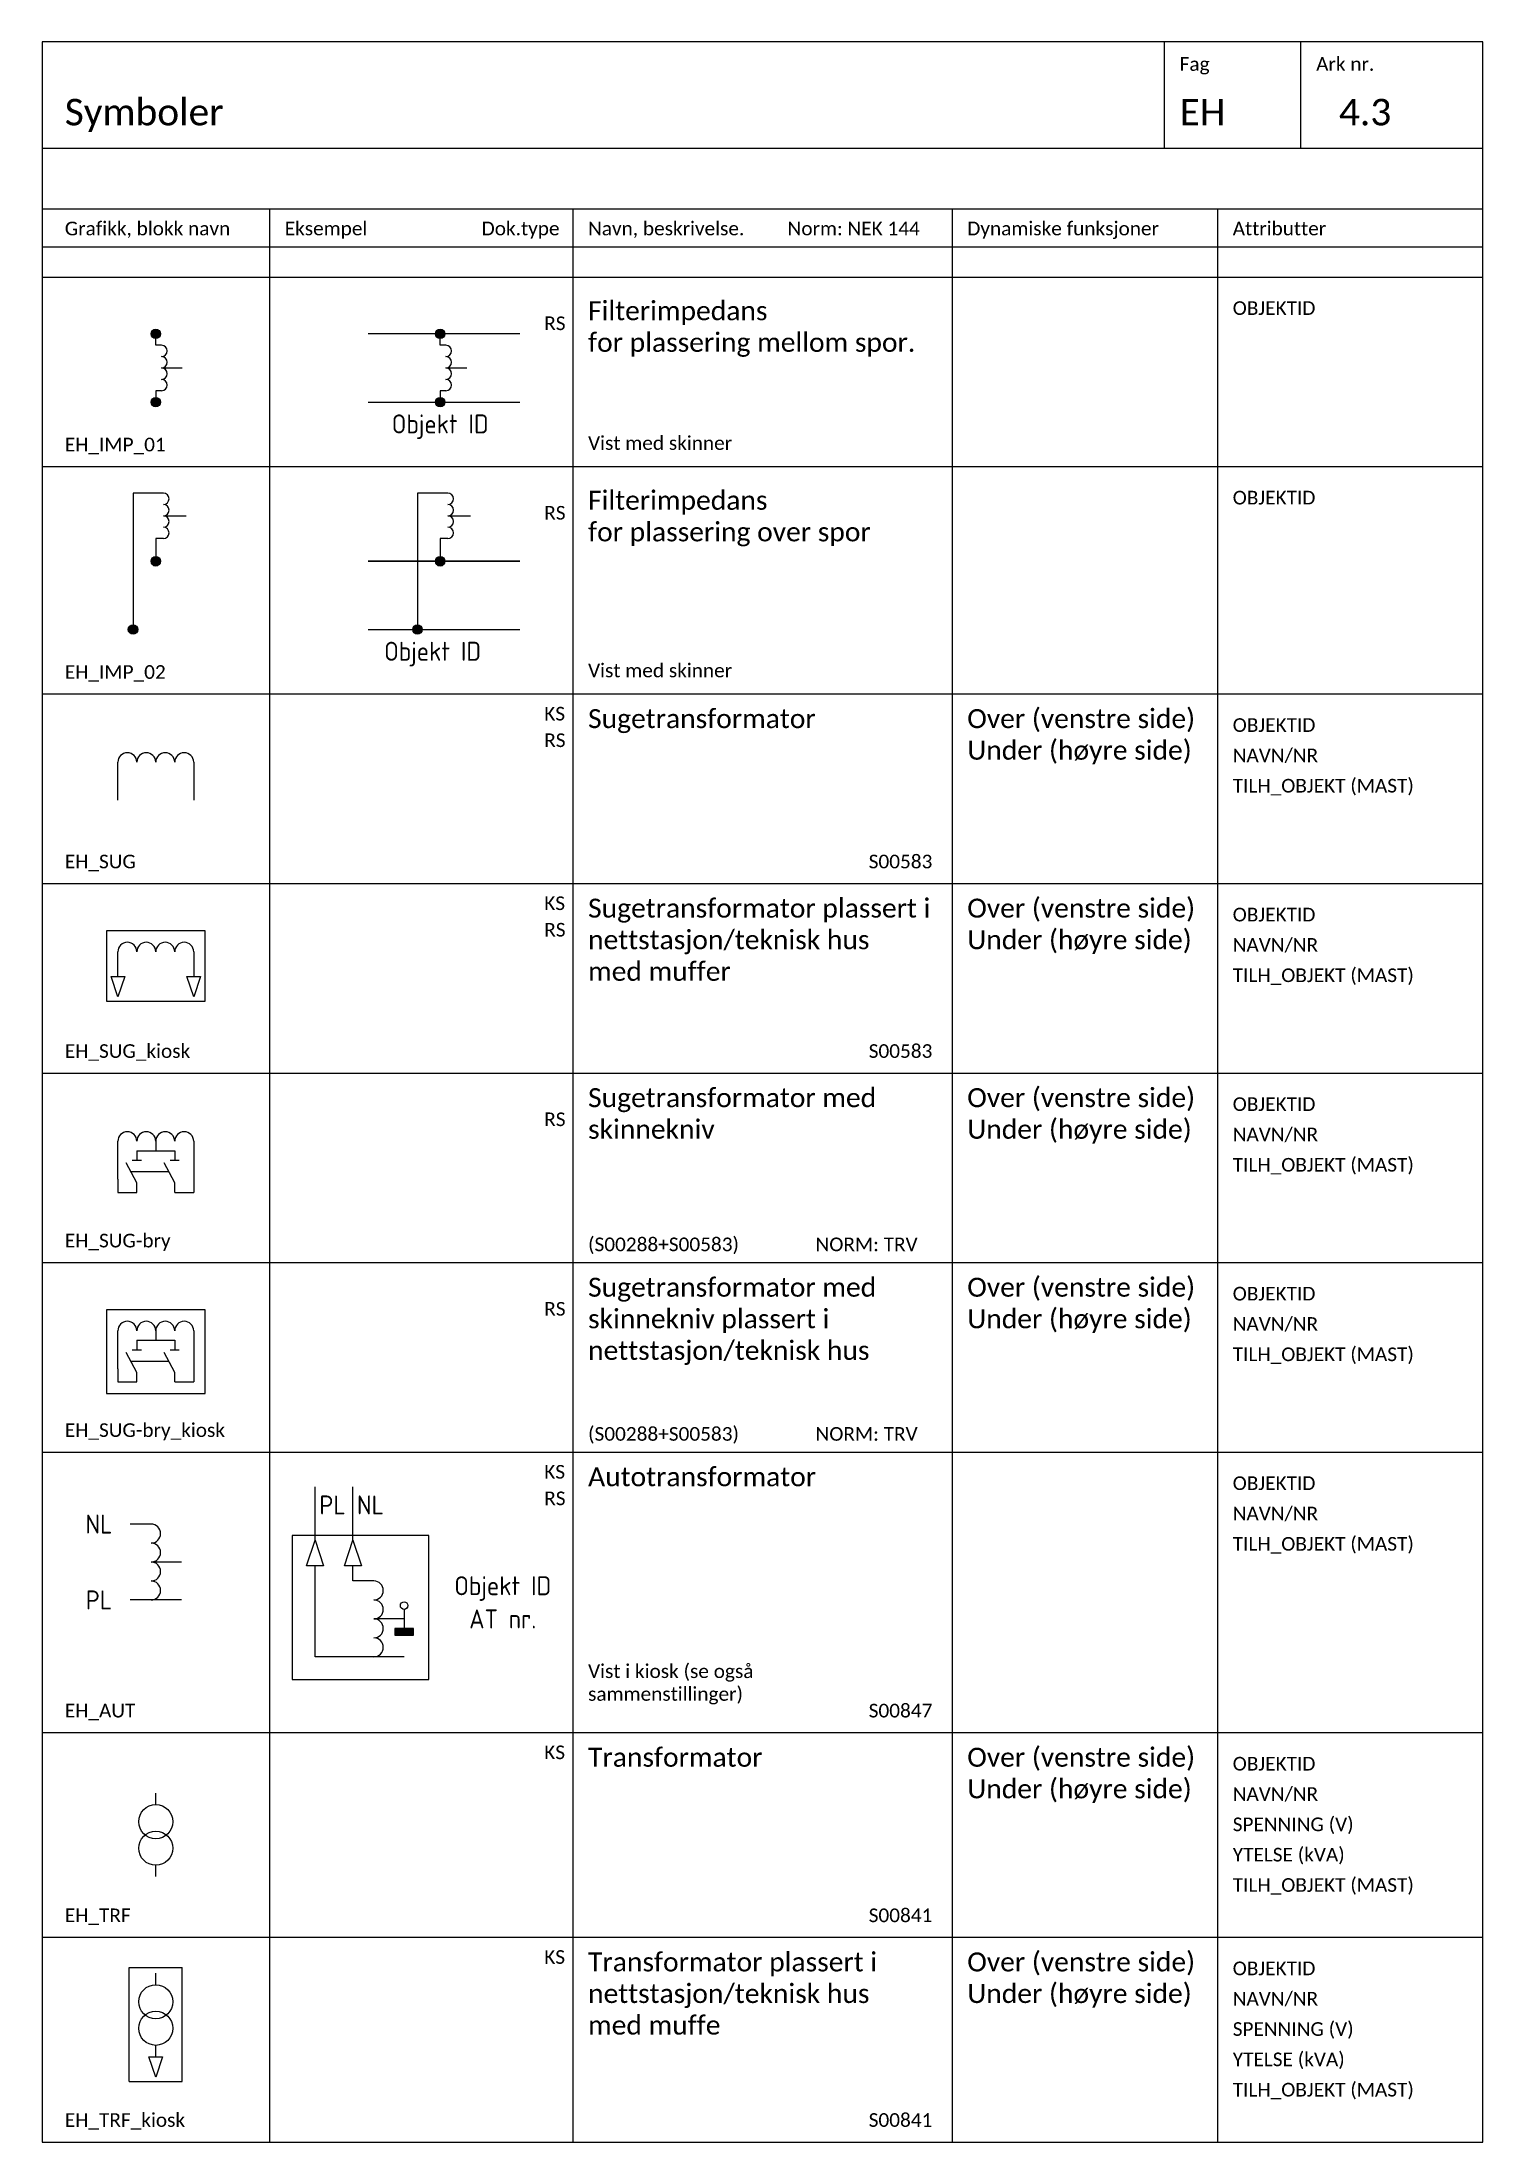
# Paper-space layout '4.3 Symboler' of a CAD drawing. Header units: millimetres. Extents: x 0 to 190, y 0 to 277.
# The model-space entities are those that its viewports show. They can reach past a viewport. Long polylines and large blocks are cut down to what shows.
import ezdxf
from ezdxf.enums import TextEntityAlignment as Align

# ---------------------------------------------------------------- set-up
doc = ezdxf.new("R2010")
doc.units = ezdxf.units.MM
for name, color, linetype in [('JBT_Tekst_25', 2, 'Continuous'), ('JBTEH_ATT_Tekst', 2, 'Continuous'), ('JBTEH_Komponenter', 4, 'Continuous'), ('JBTEH_LED_Hoeyspenning_kabel', 4, 'KABEL2'), ('JBTEH_Skinne_isolert_signal', 5, 'Continuous'), ('RAMME', 5, 'Continuous'), ('RAMME SYMBOLER', 4, 'Continuous'), ('RAMME TEKST', 7, 'Continuous')]:
    doc.layers.add(name, color=color, linetype=linetype)
doc.layers.add('JBTEH_ATT_OBJEKTID', color=2, linetype='Continuous', lineweight=25)
doc.styles.add('Calibri', font='calibri.ttf')
doc.styles.add('ISO25', font='isocp.shx', dxfattribs={"width": 0.9, "height": 2.5})
doc.styles.get("Standard").update_dxf_attribs({"font": 'txt.shx'})
doc.linetypes.add('KABEL2', pattern='A,0.3,-0.1,0.3,-0.1,0.3,-0.1,["x",Standard,S=0.25,R=0,X=0,Y=-0.08],-0.1', length=1.3)

# ---------------------------------------------------------------- blocks, each defined once
blk = doc.blocks.new('EH_AUT')
for p, q in [((-4, 5), (-6.75, 5)), ((0, 0), (-4, 0)), ((0, -5), (-6.75, -5))]:
    blk.add_line(p, q)
for centre in [(-4, 3.75), (-4, 1.25), (-4, -1.25), (-4, -3.75)]:
    blk.add_arc(centre, 1.25, 270, 90)
at = {"layer": 'JBTEH_ATT_OBJEKTID', "style": 'ISO25', "flags": 4}
blk.add_attdef('OBJEKTID', text='', height=2.5, dxfattribs=at).set_placement((13, 4), align=Align.MIDDLE)
at = {"layer": 'JBTEH_ATT_Tekst', "style": 'ISO25', "flags": 4}
for tag, p in [('NAVN/NR', (13, 0)), ('TILH_OBJEKT', (13, -4))]:
    blk.add_attdef(tag, text='', height=2.5, dxfattribs=at).set_placement(p, align=Align.MIDDLE)
blk = doc.blocks.new('EH_Endemuffe')
for p, q in [((0, 1.125), (3.375, 0)), ((0, -1.125), (0, 1.125)), ((3.375, 0), (0, -1.125))]:
    blk.add_line(p, q)
blk = doc.blocks.new('*U135')
for p, q in [((-3.5, 15), (3.5, 15)), ((-3.5, 0), (-3.5, 15)), ((0, 12.75), (0, 14.25)), ((3.5, 0), (3.5, 15)), ((0, 3.25), (0, 4.75)), ((-3.5, 0), (3.5, 0))]:
    blk.add_line(p, q)
for centre in [(0, 10.5), (0, 7)]:
    blk.add_circle(centre, 2.25)
at = {"xscale": 0.8, "yscale": 0.8, "zscale": 0.9, "rotation": 270}
blk.add_blockref('EH_Endemuffe', (0, 3.25), dxfattribs=at)
at = {"layer": 'JBTEH_ATT_OBJEKTID', "style": 'ISO25'}
blk.add_attdef('OBJEKTID', text='', height=2.5, dxfattribs=at).set_placement((0, 34.05), align=Align.MIDDLE)
at = {"layer": 'JBTEH_ATT_Tekst', "style": 'ISO25'}
for tag, p in [('NAVN/NR', (0, 30.05)), ('SPENNING', (0, 26.05)), ('YTELSE', (0, 22.05)), ('TILH_OBJEKT', (0, 18.05))]:
    blk.add_attdef(tag, text='', height=2.5, dxfattribs=at).set_placement(p, align=Align.MIDDLE)
blk = doc.blocks.new('*U143')
for p, q in [((0, 9.5), (0, 11)), ((0, 0), (0, 1.5))]:
    blk.add_line(p, q)
for centre in [(0, 7.25), (0, 3.75)]:
    blk.add_circle(centre, 2.25)
at = {"layer": 'JBTEH_ATT_OBJEKTID', "style": 'ISO25'}
blk.add_attdef('OBJEKTID', text='', height=2.5, dxfattribs=at).set_placement((0, 29.55), align=Align.MIDDLE)
at = {"layer": 'JBTEH_ATT_Tekst', "style": 'ISO25'}
for tag, p in [('NAVN/NR', (0, 25.55)), ('SPENNING', (0, 21.55)), ('YTELSE', (0, 17.55)), ('TILH_OBJEKT', (0, 13.55))]:
    blk.add_attdef(tag, text='', height=2.5, dxfattribs=at).set_placement(p, align=Align.MIDDLE)
blk = doc.blocks.new('EH_Skinnejord')
h = blk.add_hatch(color=256)
h.dxf.hatch_style = 1
h.paths.add_polyline_path([(2.75, -2.15), (5.25, -2.15), (5.25, -1.25), (2.75, -1.25)])
for p, q in [((4, 0), (0, 0)), ((4, 1.25), (4, -1.25))]:
    blk.add_line(p, q)
blk.add_lwpolyline([(2.75, -2.15), (5.25, -2.15), (5.25, -1.25), (2.75, -1.25)], close=True)
blk.add_circle((4, 1.75), 0.5)
blk = doc.blocks.new('*U100')
for p, q in [((-5, 0), (-5, 5)), ((-2.5, 3.75), (2.5, 3.75)), ((-2.5, 3.75), (-2.5, 2.5)), ((0, 5), (0, 3.75)), ((2.5, 3.75), (2.5, 2.5)), ((5, 5), (5, 0)), ((-5, 0), (-5, -1.75)), ((-2.5, -0.5), (-3.91, 2.15)), ((-3.3, 1), (1.7, 1)), ((-3.1, 2.5), (-1.9, 2.5)), ((2.5, -0.5), (1.09, 2.15)), ((1.9, 2.5), (3.1, 2.5)), ((5, 0), (5, -1.75)), ((-5, -1.75), (-2.5, -1.75)), ((-2.5, -1.75), (-2.5, -0.5)), ((2.5, -1.75), (2.5, -0.5)), ((2.5, -1.75), (5, -1.75))]:
    blk.add_line(p, q)
for centre in [(-3.75, 5), (-1.25, 5), (1.25, 5), (3.75, 5)]:
    blk.add_arc(centre, 1.25, 0, 180)
at = {"layer": 'JBTEH_ATT_OBJEKTID', "style": 'ISO25', "flags": 4}
blk.add_attdef('OBJEKTID', text='', height=2.5, dxfattribs=at).set_placement((0, 18.3), align=Align.MIDDLE)
at = {"layer": 'JBTEH_ATT_Tekst', "style": 'ISO25', "flags": 4}
for tag, p in [('NAVN/NR', (0, 14.3)), ('TILH_OBJEKT', (0, 10.3))]:
    blk.add_attdef(tag, text='', height=2.5, dxfattribs=at).set_placement(p, align=Align.MIDDLE)
blk = doc.blocks.new('*U101')
for p, q in [((-5, 0), (-5, 5)), ((-2.5, 3.75), (2.5, 3.75)), ((-2.5, 3.75), (-2.5, 2.5)), ((0, 5), (0, 3.75)), ((2.5, 3.75), (2.5, 2.5)), ((5, 5), (5, 0)), ((-5, 0), (-5, -1.75)), ((-2.5, -0.5), (-3.91, 2.15)), ((-3.3, 1), (1.7, 1)), ((-3.1, 2.5), (-1.9, 2.5)), ((2.5, -0.5), (1.09, 2.15)), ((1.9, 2.5), (3.1, 2.5)), ((5, 0), (5, -1.75)), ((-5, -1.75), (-2.5, -1.75)), ((-2.5, -1.75), (-2.5, -0.5)), ((2.5, -1.75), (2.5, -0.5)), ((2.5, -1.75), (5, -1.75))]:
    blk.add_line(p, q)
blk.add_lwpolyline([(-6.5, -3.25), (6.5, -3.25), (6.5, 7.75), (-6.5, 7.75)], close=True)
for centre in [(-3.75, 5), (-1.25, 5), (1.25, 5), (3.75, 5)]:
    blk.add_arc(centre, 1.25, 0, 180)
at = {"layer": 'JBTEH_ATT_OBJEKTID', "style": 'ISO25', "flags": 4}
blk.add_attdef('OBJEKTID', text='', height=2.5, dxfattribs=at).set_placement((0, 18.3), align=Align.MIDDLE)
at = {"layer": 'JBTEH_ATT_Tekst', "style": 'ISO25', "flags": 4}
for tag, p in [('NAVN/NR', (0, 14.3)), ('TILH_OBJEKT', (0, 10.3))]:
    blk.add_attdef(tag, text='', height=2.5, dxfattribs=at).set_placement(p, align=Align.MIDDLE)
blk = doc.blocks.new('*U133')
for p, q in [((-5, 1.75), (-5, 5)), ((5, 5), (5, 1.75))]:
    blk.add_line(p, q)
blk.add_lwpolyline([(-6.5, -1.5), (6.5, -1.5), (6.5, 7.75), (-6.5, 7.75)], close=True)
for centre in [(-3.75, 5), (-1.25, 5), (1.25, 5), (3.75, 5)]:
    blk.add_arc(centre, 1.25, 0, 180)
at = {"xscale": 0.8, "yscale": 0.8, "zscale": 0.9, "rotation": 270}
for p in [(-5, 1.75), (5, 1.75)]:
    blk.add_blockref('EH_Endemuffe', p, dxfattribs=at)
at = {"layer": 'JBTEH_ATT_OBJEKTID', "style": 'ISO25', "flags": 4}
blk.add_attdef('OBJEKTID', text='', height=2.5, dxfattribs=at).set_placement((0, 18.3), align=Align.MIDDLE)
at = {"layer": 'JBTEH_ATT_Tekst', "style": 'ISO25', "flags": 4}
for tag, p in [('NAVN/NR', (0, 14.3)), ('TILH_OBJEKT', (0, 10.3))]:
    blk.add_attdef(tag, text='', height=2.5, dxfattribs=at).set_placement(p, align=Align.MIDDLE)
blk = doc.blocks.new('*U79')
for p, q in [((-5, 0), (-5, 5)), ((5, 5), (5, 0))]:
    blk.add_line(p, q)
for centre in [(-3.75, 5), (-1.25, 5), (1.25, 5), (3.75, 5)]:
    blk.add_arc(centre, 1.25, 0, 180)
at = {"layer": 'JBTEH_ATT_OBJEKTID', "style": 'ISO25', "flags": 4}
blk.add_attdef('OBJEKTID', text='', height=2.5, dxfattribs=at).set_placement((0, 18.3), align=Align.MIDDLE)
at = {"layer": 'JBTEH_ATT_Tekst', "style": 'ISO25', "flags": 4}
for tag, p in [('NAVN/NR', (0, 14.3)), ('TILH_OBJEKT', (0, 10.3))]:
    blk.add_attdef(tag, text='', height=2.5, dxfattribs=at).set_placement(p, align=Align.MIDDLE)
blk = doc.blocks.new('EH_Koblingspunkt')
h = blk.add_hatch(color=256)
h.dxf.hatch_style = 1
edge = h.paths.add_edge_path()
edge.add_arc((0, 0), 0.625, 0, 360)
blk.add_circle((0, 0), 0.625)
blk = doc.blocks.new('EH_IMP_02')
for p, q in [((1, 9), (-3, 9)), ((-3, 9), (-3, -9)), ((1, 6), (4, 6)), ((1, 3), (0, 3)), ((0, 3), (0, 0))]:
    blk.add_line(p, q)
for centre in [(1, 8.25), (1, 6.75), (1, 5.25), (1, 3.75)]:
    blk.add_arc(centre, 0.75, 270, 90)
for p in [(0, 0), (-3, -9)]:
    blk.add_blockref('EH_Koblingspunkt', p)
at = {"layer": 'JBTEH_ATT_OBJEKTID', "style": 'ISO25', "flags": 4}
blk.add_attdef('OBJEKTID', text='', height=2.5, dxfattribs=at).set_placement((-1.5, -12.25), align=Align.MIDDLE)
blk = doc.blocks.new('EH_IMP_01')
for p, q in [((0, 7.5), (0, 9)), ((0.75, 7.5), (0, 7.5)), ((0.75, 4.5), (3.5, 4.5)), ((0.75, 1.5), (0, 1.5)), ((0, 1.5), (0, 0))]:
    blk.add_line(p, q)
at = {"linetype": 'ByBlock'}
blk.add_lwpolyline([(0, 0.75), (0, 0)], dxfattribs=at)
for centre in [(0.75, 6.75), (0.75, 5.25), (0.75, 3.75), (0.75, 2.25)]:
    blk.add_arc(centre, 0.75, 270, 90)
for p in [(0, 9), (0, 0)]:
    blk.add_blockref('EH_Koblingspunkt', p)
at = {"layer": 'JBTEH_ATT_OBJEKTID', "style": 'ISO25', "flags": 4}
blk.add_attdef('OBJEKTID', text='', height=2.5, dxfattribs=at).set_placement((0, -3.25), align=Align.MIDDLE)

msp = doc.modelspace()

# ---------------------------------------------------------------- linework, layer by layer
at = {"layer": 'JBTEH_Komponenter'}
for p, q in [((456, -857), (456, -845)), ((461, -847), (461, -845)), ((461, -857), (456, -857))]:
    msp.add_line(p, q, dxfattribs=at)
msp.add_lwpolyline([(453, -860), (471, -860), (471, -841), (453, -841)], close=True, dxfattribs=at)
at = {"layer": 'JBTEH_LED_Hoeyspenning_kabel', "ltscale": 5}
for p, q in [((456, -841.62), (456, -834.6)), ((461, -841.62), (461, -834.6))]:
    msp.add_line(p, q, dxfattribs=at)
at = {"layer": 'JBTEH_Skinne_isolert_signal'}
for points in [[(483, -682.5), (463, -682.5)], [(463, -691.5), (483, -691.5)], [(463, -712.5), (483, -712.5)], [(483, -712.5), (463, -712.5)], [(463, -721.5), (483, -721.5)]]:
    msp.add_lwpolyline(points, dxfattribs=at)
at = {"layer": 'RAMME'}
msp.add_lwpolyline([(610, -644), (420, -644), (420, -921), (610, -921)], close=True, dxfattribs=at)
msp.add_lwpolyline([(420, -658), (610, -658)], dxfattribs=at)
at = {"layer": 'RAMME SYMBOLER'}
for p, q in [((568, -658), (568, -644)), ((586, -658), (586, -644)), ((420, -666), (610, -666)), ((450, -666), (450, -921)), ((490, -666), (490, -921)), ((540, -666), (540, -921)), ((575, -666), (575, -921)), ((420, -671), (610, -671)), ((420, -675), (610, -675)), ((420, -700), (610, -700)), ((420, -730), (610, -730)), ((420, -730), (610, -730)), ((420, -755), (610, -755)), ((420, -780), (610, -780)), ((420, -805), (610, -805)), ((420, -830), (610, -830)), ((420, -867), (610, -867)), ((420, -894), (610, -894))]:
    msp.add_line(p, q, dxfattribs=at)

# ---------------------------------------------------------------- block references
at = {"layer": 'JBTEH_Komponenter'}
for name, p in [('EH_IMP_01', (435, -691.5)), ('EH_Koblingspunkt', (472.5, -682.5)), ('EH_Koblingspunkt', (472.5, -691.5)), ('EH_IMP_02', (435, -712.5)), ('*U79', (435, -744)), ('*U133', (435, -769)), ('*U100', (435, -794)), ('*U101', (435, -819)), ('EH_AUT', (438.38, -844.5)), ('EH_Skinnejord', (463.75, -852)), ('*U143', (435, -886)), ('*U135', (435, -913))]:
    msp.add_blockref(name, p, dxfattribs=at)
ref = msp.add_blockref('EH_IMP_01', (472.5, -691.5), dxfattribs=at)
ref.add_attrib('OBJEKTID', 'Objekt ID', dxfattribs={"layer": 'JBTEH_ATT_OBJEKTID', "height": 2.5, "style": 'ISO25'}).set_placement((472.5, -694.75), align=Align.MIDDLE)
ref = msp.add_blockref('EH_IMP_02', (472.5, -712.5), dxfattribs=at)
ref.add_attrib('OBJEKTID', 'Objekt ID', dxfattribs={"layer": 'JBTEH_ATT_OBJEKTID', "height": 2.5, "style": 'ISO25'}).set_placement((471.5, -724.74), align=Align.MIDDLE)
at = {"layer": 'JBTEH_Komponenter', "rotation": 90}
for p in [(456, -845), (461, -845)]:
    msp.add_blockref('EH_Endemuffe', p, dxfattribs=at)
at = {"layer": 'JBTEH_Komponenter'}
ref = msp.add_blockref('EH_AUT', (467.75, -852), dxfattribs=at)
ref.add_attrib('OBJEKTID', 'Objekt ID', dxfattribs={"layer": 'JBTEH_ATT_OBJEKTID', "height": 2.5, "style": 'ISO25'}).set_placement((480.75, -848), align=Align.MIDDLE)
ref.add_attrib('NAVN/NR', 'AT nr.', dxfattribs={"layer": 'JBTEH_ATT_Tekst', "height": 2.5, "style": 'ISO25'}).set_placement((480.75, -852), align=Align.MIDDLE)

# ---------------------------------------------------------------- texts
at = {"layer": 'JBT_Tekst_25', "style": 'ISO25'}
for s, p in [('PL', (458.3, -836.97)), ('NL', (463.3, -836.97)), ('NL', (427.5, -839.5)), ('PL', (427.5, -849.5))]:
    msp.add_text(s, height=2.5, dxfattribs=at).set_placement(p, align=Align.MIDDLE_CENTER)
at = {"layer": 'RAMME TEKST', "linetype": 'ByBlock', "style": 'Calibri'}
for s, height, p in [('Fag', 1.8, (570, -647.8)), ('Ark nr.', 1.8, (588, -647.8)), ('Symboler', 3.5, (423, -655)), ('EH', 3.5, (570, -655)), ('4.3', 3.5, (591, -655)), ('Grafikk, blokk navn', 1.8, (423, -669.5)), ('Eksempel', 1.8, (452, -669.5)), ('Dok.type', 1.8, (477.97, -669.5)), ('Navn, beskrivelse.         Norm: NEK 144', 1.8, (492, -669.5)), ('Dynamiske funksjoner', 1.8, (542, -669.5)), ('Attributter', 1.8, (577, -669.5)), ('RS', 1.8, (486.22, -682)), ('EH_IMP_01 ', 1.8, (423, -698)), ('RS', 1.8, (486.22, -707)), ('EH_IMP_02', 1.8, (423, -728)), ('KS', 1.8, (486.22, -733.5)), ('Sugetransformator', 2.5, (492, -734.5)), ('RS', 1.8, (486.22, -737)), ('EH_SUG', 1.8, (423, -753)), ('S00583', 1.8, (529, -753)), ('KS', 1.8, (486.22, -758.5)), ('RS', 1.8, (486.22, -762)), ('EH_SUG_kiosk', 1.8, (423, -778)), ('S00583', 1.8, (529, -778)), ('RS', 1.8, (486.22, -787)), ('EH_SUG-bry', 1.8, (423, -803)), ('(S00288+S00583)', 1.8, (492, -803.5)), ('NORM: TRV', 1.8, (522, -803.5)), ('RS', 1.8, (486.22, -812)), ('EH_SUG-bry_kiosk', 1.8, (423, -828)), ('(S00288+S00583)', 1.8, (492, -828.5)), ('NORM: TRV', 1.8, (522, -828.5)), ('KS', 1.8, (486.22, -833.5)), ('RS', 1.8, (486.22, -837)), ('EH_AUT', 1.8, (423, -865)), ('S00847', 1.8, (529, -865)), ('KS', 1.8, (486.22, -870.5)), ('Transformator', 2.5, (492, -871.5)), ('EH_TRF', 1.8, (423, -892)), ('S00841', 1.8, (529, -892)), ('KS', 1.8, (486.22, -897.5)), ('EH_TRF_kiosk', 1.8, (423, -919)), ('S00841', 1.8, (529, -919))]:
    msp.add_text(s, height=height, dxfattribs=at).set_placement(p)
at = {"layer": 'RAMME TEKST', "style": 'Calibri'}
for s, height, p in [('OBJEKTID', 1.8, (577, -680)), ('OBJEKTID', 1.8, (577, -705)), ('OBJEKTID', 1.8, (577, -735)), ('NAVN/NR', 1.8, (577, -739)), ('TILH_OBJEKT (MAST)', 1.8, (577, -743)), ('OBJEKTID', 1.8, (577, -760)), ('NAVN/NR', 1.8, (577, -764)), ('TILH_OBJEKT (MAST)', 1.8, (577, -768)), ('OBJEKTID', 1.8, (577, -785)), ('NAVN/NR', 1.8, (577, -789)), ('TILH_OBJEKT (MAST)', 1.8, (577, -793)), ('OBJEKTID', 1.8, (577, -810)), ('NAVN/NR', 1.8, (577, -814)), ('TILH_OBJEKT (MAST)', 1.8, (577, -818)), ('Autotransformator', 2.5, (492, -834.5)), ('OBJEKTID', 1.8, (577, -835)), ('NAVN/NR', 1.8, (577, -839)), ('TILH_OBJEKT (MAST)', 1.8, (577, -843)), ('OBJEKTID', 1.8, (577, -872)), ('NAVN/NR', 1.8, (577, -876)), ('SPENNING (V)', 1.8, (577, -880)), ('YTELSE (kVA)', 1.8, (577, -884)), ('TILH_OBJEKT (MAST)', 1.8, (577, -888)), ('OBJEKTID', 1.8, (577, -899)), ('NAVN/NR', 1.8, (577, -903)), ('SPENNING (V)', 1.8, (577, -907)), ('YTELSE (kVA)', 1.8, (577, -911)), ('TILH_OBJEKT (MAST)', 1.8, (577, -915))]:
    msp.add_text(s, height=height, dxfattribs=at).set_placement(p)
at = {"layer": 'RAMME TEKST', "char_height": 2.5, "attachment_point": 1, "style": 'Calibri'}
for s, insert, width in [('Filterimpedans\\Pfor plassering mellom spor.', (492, -678.2), 43), ('Filterimpedans\\Pfor plassering over spor ', (492, -703.2), 43), ('Sugetransformator plassert i nettstasjon/teknisk hus\\Pmed muffer', (492, -757), 45.6115), ('Sugetransformator med skinnekniv', (492, -782), 48), ('Sugetransformator med skinnekniv plassert i nettstasjon/teknisk hus', (492, -807), 48), ('Transformator plassert i  nettstasjon/teknisk hus\\Pmed muffe', (492, -896), 39.4096)]:
    msp.add_mtext(s, dxfattribs=dict(at, insert=insert, width=width))
at = {"layer": 'RAMME TEKST', "linetype": 'ByBlock', "char_height": 1.8, "attachment_point": 1, "style": 'Calibri'}
for s, insert in [('Vist med skinner', (492, -696)), ('Vist med skinner', (492, -726)), ('Vist i kiosk (se også sammenstillinger)', (492, -858))]:
    msp.add_mtext_dynamic_manual_height_columns(s, width=30.7302, gutter_width=6.5, heights=[0], dxfattribs=dict(at, insert=insert))
at = {"layer": 'RAMME TEKST', "linetype": 'ByBlock', "char_height": 2.5, "width": 43.3201, "attachment_point": 1, "style": 'Calibri'}
for insert in [(542, -732), (542, -757), (542, -782), (542, -807), (542, -869), (542, -896)]:
    msp.add_mtext('Over (venstre side)\\PUnder (høyre side)', dxfattribs=dict(at, insert=insert))

psp = doc.layouts.new('4.3 Symboler')

# ---------------------------------------------------------------- viewports
at = {"layer": 'RAMME'}
psp.add_viewport(center=(95, 138.5), size=(190, 277), view_center_point=(515, -782.5), view_height=277, dxfattribs=at)

doc.saveas('drawing.dxf')
